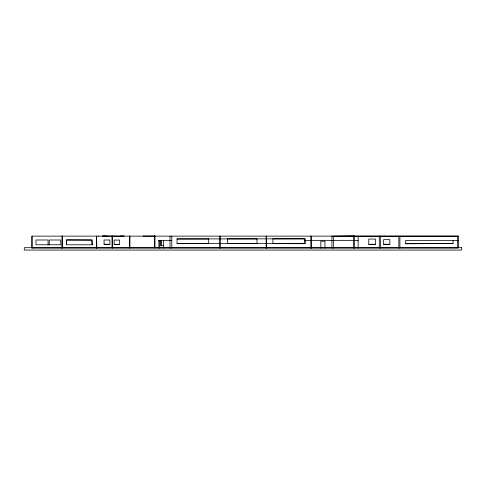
<?xml version="1.0" encoding="UTF-8"?>
<svg xmlns="http://www.w3.org/2000/svg" width="486" height="486" viewBox="0 0 486 486"><rect width="100%" height="100%" fill="white"/><g stroke="black" fill="none" stroke-linecap="round" stroke-linejoin="round"><path stroke-width="0.73" d="M62.317 248.091L62.384 236.135M163.891 245.679L161.018 245.679L161.024 240.54M154.663 235.941L154.621 247.884L154.961 247.884L154.961 235.941L154.663 236.056M61.904 248.091L62.001 236.044L62.384 236.05M96.453 248.091L96.556 236.044L96.829 248.091M142.987 236.087L154.961 236.056M333.596 236.318L354.403 235.947M453.08 240.594L453.08 243.486L405.603 243.79L405.603 240.594L458.389 240.594M389.863 244.294L383.63 244.33L383.63 239.653L389.863 239.653L389.863 244.294L383.63 244.294M177.025 238.954L304.947 238.802L304.983 243.662L272.901 243.662L272.901 238.839L304.983 238.839L304.983 243.662L177.025 243.504L177.025 238.954L208.707 238.954M458.389 236.166L331.932 236.172L331.932 248.115M256.985 238.893L227.393 238.893L227.393 243.601L256.985 243.601L256.985 238.857M171.783 240.594L158.898 240.594L158.898 248.091M304.959 240.594L358.133 240.594M158.333 240.746L161.322 240.746M177.025 243.541L208.707 243.541L208.707 238.918M405.603 243.486L453.08 243.486M368.752 244.33L375.441 244.33L375.441 239.051L368.752 239.051L368.752 244.318L375.441 244.33M109.879 244.379L104.059 244.379L104.059 239.999L109.879 239.999L109.879 244.379L104.059 244.179M119.659 244.452L114.155 244.452L114.155 240.066L119.659 240.066L119.659 244.452L114.155 244.379M66.527 244.774L92.158 244.774L92.158 239.95L66.527 239.95L66.527 244.774L66.527 239.95L91.678 240.114L92.158 244.774M107.023 236.075L102.358 236.056L124.003 236.147M120.273 236.075L124.052 236.117M112.053 248.006L111.974 235.996L112.564 235.996L112.606 248.006M458.389 248.115L458.389 236.123L31.894 236.135L31.894 248.091L457.587 248.091L457.587 236.166M399.905 236.232L399.905 248.115M398.83 236.232L398.83 248.115M380.38 248.085L380.38 236.269L379.305 236.269L379.305 248.085M358.133 236.166L358.133 248.115M354.434 236.166L354.434 248.115M353.401 236.166L353.401 248.115M333.615 236.172L333.615 248.115M324.934 248.115L324.934 241.238L320.821 241.238L320.821 248.115M311.538 236.056L311.538 248.182M310.827 236.056L310.827 248.182M266.595 236.056L266.577 248.115M266.14 236.111L266.14 248.115M220.134 248.115L220.134 236.16L219.824 236.16L219.824 248.115M171.783 236.117L171.783 248.115M169.997 236.117L169.997 248.115M163.533 240.594L163.533 248.115M161.018 240.54L161.018 245.679M159.809 240.746L159.809 248.109M129.932 236.056L129.932 248.006M129.61 236.056L129.61 248.006M98.622 236.135L98.263 236.135M49.226 244.774L49.226 239.993L60.726 239.993L60.847 244.774L35.97 244.774L35.97 239.993L48.059 239.993L48.059 244.774M32.058 236.135L32.058 248.109M461.7 247.69L24.3 247.69L24.3 250.059L461.7 250.059L461.7 247.69"/></g></svg>
